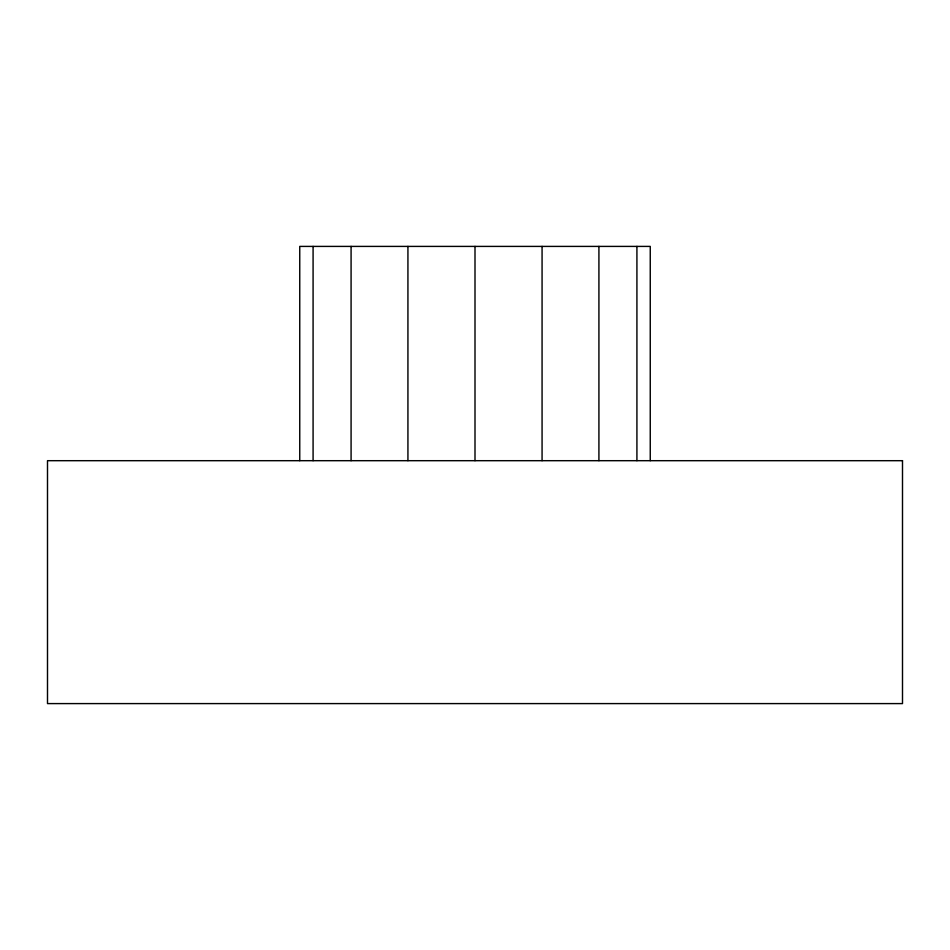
<?xml version="1.0" encoding="UTF-8"?>
<svg xmlns="http://www.w3.org/2000/svg" width="950" height="950" viewBox="0 0 950 950"><rect width="100%" height="100%" fill="white"/><g stroke="black" fill="none" stroke-linecap="round" stroke-linejoin="round"><path stroke-width="1.43" d="M650.251 460.691L650.251 246.406L299.749 246.406L299.749 460.691M636.916 246.406L636.916 460.691M598.916 246.406L598.916 460.691M542.07 246.406L542.07 460.691M475 246.406L475 460.691M407.93 246.406L407.93 460.691M351.084 246.406L351.084 460.691M313.084 246.406L313.084 460.691M902.5 460.691L47.5 460.691L47.5 703.594L902.5 703.594L902.5 460.691"/></g></svg>
